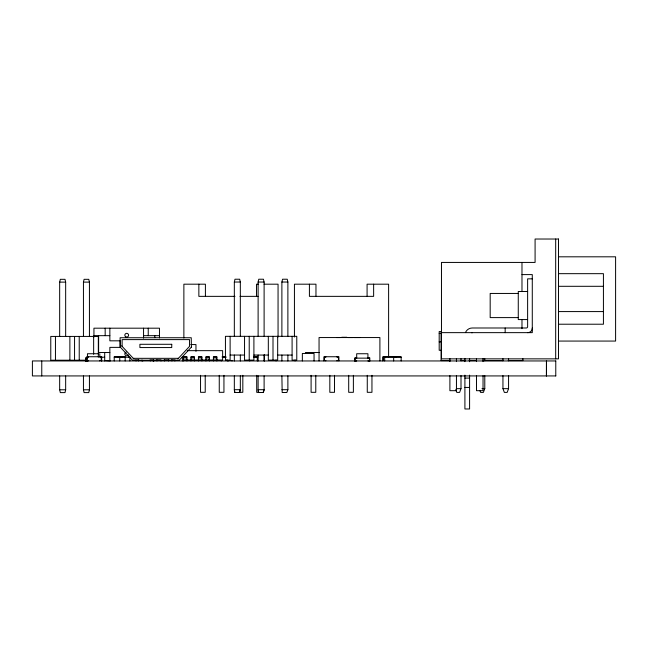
<?xml version="1.0" encoding="UTF-8"?>
<svg xmlns="http://www.w3.org/2000/svg" width="648" height="648" viewBox="0 0 648 648"><rect width="100%" height="100%" fill="white"/><g stroke="black" fill="none" stroke-linecap="round" stroke-linejoin="round"><path stroke-width="0.97" d="M59.665 336.425L59.665 282.123L60.321 279.32L65.002 279.32L65.659 282.123L65.659 336.425M83.446 336.425L83.446 282.123L84.094 279.32L88.776 279.32L89.432 282.123L89.432 336.425M65.659 375.929L65.659 389.788L65.002 392.599L60.321 392.599L59.665 389.788L59.665 375.929M89.432 375.929L89.432 389.788L88.776 392.599L84.094 392.599L83.446 389.788L83.446 375.929M234.333 336.328L234.333 282.034L234.989 279.223L239.671 279.223L240.327 282.034L240.327 336.328M258.115 336.328L258.115 282.034L258.771 279.223L263.453 279.223L264.109 282.034L264.109 336.328M281.888 336.328L281.888 282.034L282.544 279.223L287.226 279.223L287.882 282.034L287.882 336.328M239.298 392.502L240.327 389.691L240.327 375.84M263.072 392.502L264.109 389.691L264.109 375.84M287.882 375.84L287.882 389.691L286.853 392.502L282.172 392.502L281.888 375.84M461.003 375.621L461.003 388.662L459.602 392.405L456.791 392.405L455.738 389.602M484.785 375.621L484.785 388.662L483.384 392.405L480.573 392.405L479.868 390.533M508.567 375.621L508.567 388.662L507.157 392.405L504.355 392.405L502.945 388.662L502.945 375.621M177.86 358.927L189.532 346.364L189.532 339.609L122.124 339.609L122.124 346.364M472.514 332.675L471.955 332.699A2.673 2.673 0 0 0 471.606 332.764M558.495 256.811L615.6 256.811L615.6 341.067L558.495 341.067M558.495 273.667L603.426 273.667L603.426 324.219L558.495 324.219M521.98 274.598L532.283 274.598L532.283 332.643L441.474 332.643M532.308 278.843L527.626 278.843L527.626 326.657A1.337 1.337 0 0 1 526.289 327.993L472.392 327.993A7.363 7.363 0 0 0 465.442 332.594M234.333 282.034L240.327 282.034M258.115 282.034L264.109 282.034M281.888 282.034L287.882 282.034M59.665 282.123L65.659 282.123M83.446 282.123L89.432 282.123M258.447 284.189L256.519 284.189L256.519 296.12M264.06 284.189L278.057 284.189L278.057 337.001M558.495 286.303L603.426 286.303M527.626 291.487L518.27 291.487L518.27 319.569L527.626 319.569M518.27 293.447L490.18 293.447L490.18 317.601L518.27 317.601M234.981 296.355L198.855 296.355L198.855 284.189M239.995 296.355L258.058 296.355M558.495 311.583L603.426 311.583M439.19 333.428L441.069 333.428M93.936 335.672L109.852 335.672M143.556 335.672L159.473 335.672M341.731 337.268L346.85 337.268M439.19 341.852L441.069 341.852M190.779 344.566L195.963 344.566L195.963 351.313M441.069 350.276L439.19 350.276L439.19 331.557L441.069 331.557L441.069 360.58L450.166 360.58M187.296 350.657L222.637 350.657L222.637 360.013L216.578 360.013M109.852 352.528L98.618 352.528L98.618 335.672M319.464 352.528L305.483 352.528L305.483 353.46M98.682 353.743L87.448 353.743L87.448 357.04M230.121 355.055L244.539 355.055M253.903 355.055L268.321 355.055M277.676 355.055L292.094 355.055M222.167 356.74L225.909 356.74M253.522 356.74L257.831 356.74M104.701 357.21L99.808 357.21L99.808 353.743M114.218 357.21L129.859 357.21L129.859 360.952M183.457 357.21L186.924 357.21M190.949 357.21L194.408 357.21M198.434 357.21L201.901 357.21M205.926 357.21L209.393 357.21M213.411 357.21L216.878 357.21M222.167 357.21L225.909 357.21M253.522 357.21L257.831 357.21M384.685 357.21L383.284 357.21L383.284 360.482M393.668 357.21L401.161 357.21M87.448 357.866L85.577 357.866L85.577 361.236L87.448 361.236M356.692 357.866L354.821 357.866L354.821 361.236L356.692 360.952M367.926 357.866L369.797 357.866L369.797 361.236L367.926 360.952M87.448 358.142L85.852 358.142L85.852 360.952M133.237 358.328L178.419 358.328M183.457 359.081L186.924 359.081M190.949 359.081L194.408 359.081M198.434 359.081L201.901 359.081M205.926 359.081L209.393 359.081M213.411 359.081L216.878 359.081M134.784 360.013L138.818 360.013M149.931 360.013L153.973 360.013M155.99 360.013L161.036 360.013L160.996 360.952M164.066 360.013L169.12 360.013M171.137 360.013L175.179 360.013M186.284 360.013L191.33 360.013M194.359 360.013L198.401 360.013M201.431 360.013L206.477 360.013M208.502 360.013L213.548 360.013M85.957 360.207L50.771 360.207L50.771 336.425L98.326 336.425L98.326 357.17M138.518 360.482L141.985 360.482M153.503 360.482L156.962 360.482M160.988 360.482L164.454 360.482M168.48 360.482L171.939 360.482M183.457 360.482L186.924 360.482M190.949 360.482L194.408 360.482M198.434 360.482L201.901 360.482M205.926 360.482L209.393 360.482M213.411 360.482L216.878 360.482M104.701 360.58L110.322 360.952M461.003 360.58L465.045 360.58M469.079 360.58L476.142 360.58M484.785 360.58L502.945 360.58M508.186 360.58L522.887 360.58L522.887 358.709M555.822 360.952L32.4 360.952L32.4 375.929L555.822 375.929M464.908 378.084L469.589 378.084M464.908 387.439L469.589 387.439M456.322 388.662L461.003 388.662M481.974 388.662L484.785 388.662M502.945 388.662L508.567 388.662M59.665 389.788L65.659 389.788M83.446 389.788L89.432 389.788M281.888 389.691L287.882 389.691M239.071 392.315L242.822 392.315L242.822 375.322M258.584 392.315L256.705 392.315L256.705 375.322M121.622 345.821L133.796 358.927M258.771 392.502L258.115 389.691L258.115 375.84M234.989 392.502L234.333 389.691L234.333 375.84M555.773 360.952L555.773 375.929M555.684 239.023L555.684 358.854M521.98 262.432L521.98 291.616M521.98 319.634L521.98 328.641M508.567 358.709L508.567 360.815M505.165 327.993L505.165 332.675M502.945 358.709L502.945 360.815M484.785 358.709L484.785 360.815M483.035 358.587L483.035 361.6M483.035 375.646L483.035 390.687L476.483 390.687L476.483 375.646M476.483 358.587L476.483 361.6M469.589 358.401L469.589 361.73M469.589 375.127L469.589 408.977L464.908 408.977L464.908 375.127M464.908 358.401L464.908 361.657M461.003 358.709L461.003 360.815M456.451 358.587L456.451 361.6M456.451 375.646L456.451 390.687L449.898 390.687L449.898 375.646M449.898 358.587L449.898 361.6M401.161 360.952L401.161 356.74L382.814 356.74L382.814 360.952M395.92 356.74L395.92 357.21M393.668 356.74L393.668 360.952M392.826 356.74L392.826 357.21L385.341 357.21L385.341 356.74M388.614 356.959L388.614 284.189L367.084 284.189L367.084 296.12M384.685 356.74L384.685 360.952M379.898 360.952L379.898 337.551L319.051 337.551L319.051 360.952M373.637 284.189L373.637 296.355L309.412 296.355L309.412 284.189M371.952 375.322L371.952 392.315L367.27 392.315L367.27 375.322M369.522 360.952L369.522 358.142L355.104 358.142L355.104 360.952M367.926 358.142L367.926 353.743L356.692 353.743L356.692 358.142M360.069 337.551L354.254 337.551M353.379 375.322L353.379 392.315L348.697 392.315L348.697 375.322M352.706 337.551L347.984 337.551M340.386 337.551L336.482 337.551M338.904 360.952L338.904 356.74L323.927 356.74L323.927 360.952M337.033 356.74L337.033 357.21L338.434 357.21L338.434 360.482L337.033 360.482L337.033 360.952M334.506 375.322L334.506 392.315L329.824 392.315L329.824 375.322M325.798 356.74L325.798 357.21L324.397 357.21L324.397 360.482L325.798 360.482L325.798 360.952M315.965 296.12L315.965 284.189L294.435 284.189L294.435 337.001M315.779 375.322L315.779 392.315L311.097 392.315L311.097 375.322M314.053 360.952L314.053 353.46L302.349 353.46L302.349 360.952M295.043 360.013L295.043 360.952M292.094 336.328L292.094 360.11L296.776 360.11L296.776 336.328L225.439 336.328L225.439 360.11L230.121 360.11L230.121 336.328M287.882 355.055L287.882 360.993M281.888 355.055L281.888 360.993M277.676 336.328L277.676 360.11L268.321 360.11L268.321 336.328M276.04 360.013L276.04 360.952M273.002 336.328L273.002 360.11M264.335 354.399L264.335 360.952M264.109 355.055L264.109 360.993M258.115 355.055L258.115 360.993M257.272 356.74L257.272 360.952M253.903 336.328L253.903 360.11L244.539 360.11L244.539 336.328M249.78 360.482L249.78 360.952M249.221 336.328L249.221 360.11M240.327 355.055L240.327 360.993M234.333 355.055L234.333 360.993M232 360.952L232 360.482L228.25 360.482A1.401 1.401 0 0 1 227.262 360.077M223.941 375.322L223.941 392.315L219.259 392.315L219.259 375.322M221.227 360.482L221.227 360.952M216.878 360.952L216.878 356.74L213.411 356.74L213.411 360.952M209.401 360.952L209.393 356.74L205.926 356.74L205.926 360.952M205.408 296.12L205.408 284.189L183.87 284.189L183.87 337.997M205.222 375.322L205.222 392.315L200.54 392.315L200.54 375.322M201.909 360.952L201.901 356.74L198.434 356.74L198.434 360.952M194.416 360.952L194.408 356.74L190.949 356.74L190.958 360.952M186.932 360.021L186.932 360.952L186.924 356.74L183.457 356.74L183.457 360.952M182.38 356.74L182.38 360.952M174.887 360.482L174.887 360.952M171.947 360.021L171.939 360.952M168.48 360.021L168.488 360.952M164.454 360.021L164.454 360.952M159.473 337.94L159.473 328.188L93.936 328.188L93.936 336.96M156.97 360.021L156.962 360.952M154.791 335.672L154.791 337.657M153.511 360.021L153.511 360.952M150.263 360.482L150.263 360.952M148.238 328.188L148.238 335.672M143.556 328.188L143.556 338.151M142.779 360.482L142.779 360.952M141.985 360.021L141.993 360.952M138.526 360.021L138.526 360.952M136.031 360.482L136.031 360.952M128.547 356.74L128.547 357.21M125.267 357.21L125.267 356.74L114.218 356.74L114.218 360.952M125.177 357.21L125.177 360.952M121.711 356.74L121.711 357.21M119.742 357.21L119.742 360.952M117.782 356.74L117.782 357.21M109.852 328.188L109.852 340.824L120.147 340.824L120.147 347.377L109.852 347.377L109.852 360.58M105.17 328.188L105.17 335.672M104.701 352.528L104.701 360.952M101.679 361.236L101.679 356.74L86.702 356.74L86.702 360.952M101.21 357.21L101.21 360.482L99.808 360.482L99.808 360.952M93.644 336.425L93.644 354.262M88.573 356.74L88.573 357.21L87.164 357.21L87.164 360.482L88.573 360.482L88.573 360.952M79.226 336.425L79.226 360.207M74.552 336.425L74.552 360.207M69.871 336.425L69.871 360.207M55.453 336.425L55.453 360.207M41.764 360.952L41.764 375.929M532.308 327.993A4.601 4.601 0 0 1 527.626 332.675M228.25 360.952A1.871 1.871 0 0 1 226.63 360.021M224.508 356.74A2.341 2.341 0 0 1 225.682 357.056M224.508 357.21A1.871 1.871 0 0 1 225.836 357.761M153.949 360.798A2.122 2.122 0 0 1 153.114 360.968M128.328 354.869A1.871 1.871 0 0 1 125.218 355.072A1.871 1.871 0 0 1 126.222 352.123M240.327 389.691L239.671 392.502L234.617 392.502L234.333 389.691L240.327 389.691M264.109 389.691L263.453 392.502L258.39 392.502L258.115 389.691L264.109 389.691M191.403 347.093L179.229 360.207L132.427 360.207L120.253 347.093L120.091 337.738L191.241 337.738L191.403 347.093M558.495 239.023L535.086 239.023L535.086 262.432L441.474 262.432L441.474 358.854L558.495 358.854L558.495 239.023M171.744 344.291L139.911 344.291L139.911 347.563L171.744 347.563L171.744 344.291M546.458 375.929L546.458 360.952L546.418 375.929M125.769 336.83A1.871 1.871 0 0 0 128.579 335.21A1.871 1.871 0 0 0 125.769 333.582A1.871 1.871 0 0 0 125.769 336.83"/></g></svg>
